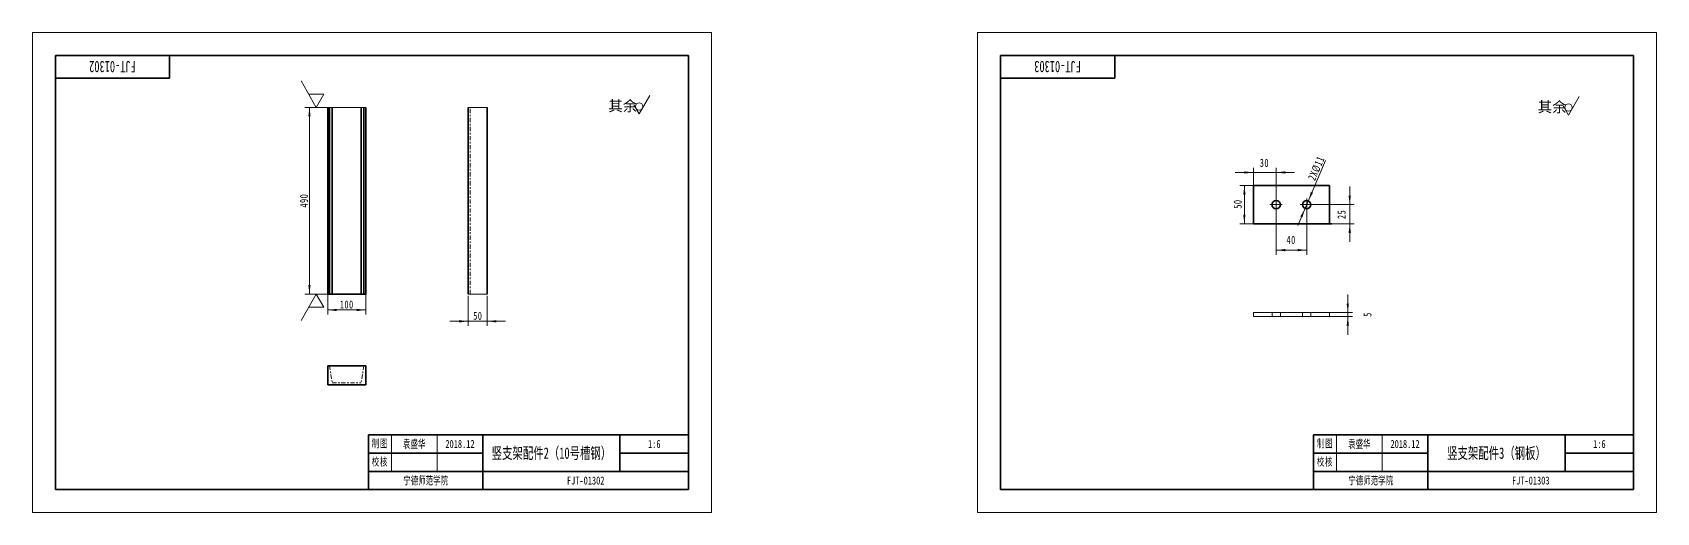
# Model space of a CAD drawing. Header units: millimetres. Extents: x -1183 to 7849, y -737 to 748.
# Drawn here: x 3587 to 7849, y -630 to 630 of the extents above; entities that cross this region are included whole.
import ezdxf
from ezdxf.enums import TextEntityAlignment as Align

# ---------------------------------------------------------------- set-up
doc = ezdxf.new("R2010")
doc.units = ezdxf.units.MM
doc.linetypes.add('CENTER', pattern=[47.5, 22, -8.5, 8.5, -8.5])
doc.linetypes.add('点画线', pattern=[18, 12, -2, 2, -2])
doc.layers.get('0').update_dxf_attribs({"lineweight": 18})
for name, color, linetype, lineweight in [('yhtext', 4, 'Continuous', 18), ('中心线层', 1, '点画线', 18), ('尺寸线层', 3, 'Continuous', 18), ('粗实线层', 7, 'Continuous', 35), ('细实线层', 7, 'Continuous', 18)]:
    doc.layers.add(name, color=color, linetype=linetype, lineweight=lineweight)
doc.styles.get("Standard").update_dxf_attribs({"font": ''})
doc.styles.add('标准', font='', dxfattribs={"width": 0.667})
doc.styles.get('Standard').set_extended_font_data('宋体')
doc.styles.get('标准').set_extended_font_data('宋体')
doc.dimstyles.new('标准', dxfattribs={"dimscale": 6, "dimtxt": 3.5, "dimasz": 4, "dimexe": 2, "dimexo": 0, "dimtad": 1, "dimdsep": 46, "dimtxsty": '标准', "dimblk": '_CAXARROW', "dimcen": 0, "dimdle": 8, "dimazin": 2, "dimtfac": 0.707107, "dimtdec": 3, "dimtmove": 2, "dimatfit": 3, "dimfxl": 0, "dimfrac": 2, "dimtolj": 1, "dimarcsym": 0})

# ---------------------------------------------------------------- blocks, each defined once
blk = doc.blocks.new('$CAXA_FRAME_13B17AC1$')
at = {"layer": '粗实线层'}
for p, q in [((-138.5, 95), (-138.5, -95)), ((138.5, 95), (-138.5, 95)), ((-88.5, 95), (-88.5, 85)), ((138.5, -95), (138.5, 95)), ((-88.5, 85), (-138.5, 85)), ((-138.5, -95), (138.5, -95))]:
    blk.add_line(p, q, dxfattribs=at)
at = {"layer": '细实线层'}
for p, q in [((148.5, 105), (-148.5, 105)), ((-148.5, 105), (-148.5, -105)), ((148.5, -105), (148.5, 105)), ((-148.5, -105), (148.5, -105))]:
    blk.add_line(p, q, dxfattribs=at)
at = {"layer": '尺寸线层', "style": '标准', "width": 0.667}
blk.add_attdef('图纸编号', text='', height=5.19, rotation=180, dxfattribs=at).set_placement((-113.5, 90), align=Align.MIDDLE_CENTER)
blk = doc.blocks.new('$CAXA_TITLE_151E506F$')
at = {"layer": '粗实线层'}
for p, q in [((-140, 24), (-140, 0)), ((-140, 24), (0, 24)), ((-90, 24), (-90, 0)), ((-30, 24), (-30, 8)), ((0, 24), (0, 0)), ((0, 24), (0, 8)), ((-140, 16), (-90, 16)), ((-30, 16), (0, 16)), ((-140, 8), (0, 8)), ((-140, 0), (0, 0))]:
    blk.add_line(p, q, dxfattribs=at)
at = {"layer": '细实线层'}
for p, q in [((-130, 24), (-130, 8)), ((-110, 24), (-110, 8))]:
    blk.add_line(p, q, dxfattribs=at)
at = {"layer": '尺寸线层', "char_height": 3.481, "width": 18, "attachment_point": 5, "line_spacing_factor": 0.963108, "style": '标准'}
for s, insert in [('\\T1.1;制图', (-135, 20)), ('\\T1.1;校核', (-135, 12))]:
    blk.add_mtext(s, dxfattribs=dict(at, insert=insert))
at = {"layer": '尺寸线层', "style": '标准', "width": 0.667}
for tag, height, p in [('制图签名', 3.63, (-120, 20)), ('制图日期', 3.63, (-100, 20)), ('图纸比例', 3.63, (-15, 20)), ('校核签名', 3.63, (-120, 12)), ('校核日期', 3.63, (-100, 12)), ('图纸名称', 5.19, (-60, 16)), ('重量', 3.63, (-15, 12)), ('院校名称', 3.63, (-115, 4)), ('图纸编号', 3.63, (-45, 4))]:
    blk.add_attdef(tag, text='', height=height, dxfattribs=at).set_placement(p, align=Align.MIDDLE_CENTER)
blk = doc.blocks.new('*X10')
at = {"layer": '尺寸线层', "lineweight": 18, "transparency": 16777216}
for points in [[(4730.8, -128.1), (4706.8, -125.1), (4706.8, -131.1)], [(4780.8, -128.1), (4804.8, -125.1), (4804.8, -131.1)]]:
    blk.add_hatch(color=0, dxfattribs=at).paths.add_polyline_path(points, flags=0)
at = {"layer": '尺寸线层', "color": 0, "lineweight": 18, "transparency": 16777216}
for p, q in [((4730.8, -61.5), (4730.8, -140.1)), ((4780.8, -61.5), (4780.8, -140.1)), ((4682.8, -128.1), (4828.8, -128.1))]:
    blk.add_line(p, q, dxfattribs=at)
at = {"layer": '尺寸线层', "color": 0, "lineweight": 18, "transparency": 16777216, "insert": (4755.8, -113.8), "char_height": 21, "width": 42, "attachment_point": 5, "line_spacing_factor": 1.15057, "style": '标准'}
blk.add_mtext('\\T1.1;50', dxfattribs=at)
blk = doc.blocks.new('_CAXARROW')
blk.add_hatch(color=0).paths.add_polyline_path([(0, 0), (-1, 0.125), (-1, -0.125)], flags=0)
blk = doc.blocks.new('*X11')
at = {"layer": '尺寸线层', "lineweight": 18, "transparency": 16777216}
for points in [[(4314, 433.5), (4317, 409.5), (4311, 409.5)], [(4314, -56.5), (4317, -32.5), (4311, -32.5)]]:
    blk.add_hatch(color=0, dxfattribs=at).paths.add_polyline_path(points, flags=0)
at = {"layer": '尺寸线层', "color": 0, "lineweight": 18, "transparency": 16777216}
for p, q in [((4361.8, 433.5), (4302, 433.5)), ((4314, 433.5), (4314, -56.5)), ((4361.8, -56.5), (4302, -56.5))]:
    blk.add_line(p, q, dxfattribs=at)
at = {"layer": '尺寸线层', "color": 0, "lineweight": 18, "transparency": 16777216, "insert": (4299.8, 188.5), "char_height": 21, "width": 60.66, "attachment_point": 5, "rotation": 90, "line_spacing_factor": 1.15057, "style": '标准'}
blk.add_mtext('\\T1.1;490', dxfattribs=at)
blk = doc.blocks.new('*X12')
at = {"layer": '尺寸线层', "lineweight": 18, "transparency": 16777216}
for points in [[(4361.8, -98.3), (4385.8, -95.3), (4385.8, -101.3)], [(4461.8, -98.3), (4437.8, -95.3), (4437.8, -101.3)]]:
    blk.add_hatch(color=0, dxfattribs=at).paths.add_polyline_path(points, flags=0)
at = {"layer": '尺寸线层', "color": 0, "lineweight": 18, "transparency": 16777216}
for p, q in [((4361.8, -56.5), (4361.8, -110.3)), ((4461.8, -56.5), (4461.8, -110.3)), ((4361.8, -98.3), (4461.8, -98.3))]:
    blk.add_line(p, q, dxfattribs=at)
at = {"layer": '尺寸线层', "color": 0, "lineweight": 18, "transparency": 16777216, "insert": (4411.8, -84.1), "char_height": 21, "width": 57.53, "attachment_point": 5, "line_spacing_factor": 1.15057, "style": '标准'}
blk.add_mtext('\\T1.1;100', dxfattribs=at)
blk = doc.blocks.new('*X13')
at = {"layer": '尺寸线层', "lineweight": 18, "transparency": 16777216}
for points in [[(6851.3, 58.7), (6875.3, 61.7), (6875.3, 55.7)], [(6931.3, 58.7), (6907.3, 61.7), (6907.3, 55.7)]]:
    blk.add_hatch(color=0, dxfattribs=at).paths.add_polyline_path(points, flags=0)
at = {"layer": '尺寸线层', "color": 0, "lineweight": 18, "transparency": 16777216}
for p, q in [((6851.3, 178.1), (6851.3, 46.7)), ((6931.3, 178.1), (6931.3, 46.7)), ((6851.3, 58.7), (6931.3, 58.7))]:
    blk.add_line(p, q, dxfattribs=at)
at = {"layer": '尺寸线层', "color": 0, "lineweight": 18, "transparency": 16777216, "insert": (6890.4, 85.3), "char_height": 21, "width": 42, "attachment_point": 5, "line_spacing_factor": 1.15057, "style": '标准'}
blk.add_mtext('\\T1.1;40', dxfattribs=at)
blk = doc.blocks.new('*X14')
at = {"layer": '尺寸线层', "lineweight": 18, "transparency": 16777216}
for points in [[(6791.3, 262.6), (6767.3, 265.6), (6767.3, 259.6)], [(6851.3, 262.6), (6875.3, 265.6), (6875.3, 259.6)]]:
    blk.add_hatch(color=0, dxfattribs=at).paths.add_polyline_path(points, flags=0)
at = {"layer": '尺寸线层', "color": 0, "lineweight": 18, "transparency": 16777216}
for p, q in [((6743.3, 262.6), (6899.3, 262.6)), ((6791.3, 221.7), (6791.3, 274.6)), ((6851.3, 178.1), (6851.3, 274.6))]:
    blk.add_line(p, q, dxfattribs=at)
at = {"layer": '尺寸线层', "color": 0, "lineweight": 18, "transparency": 16777216, "insert": (6820.2, 287.6), "char_height": 21, "width": 42, "attachment_point": 5, "line_spacing_factor": 1.15057, "style": '标准'}
blk.add_mtext('\\T1.1;30', dxfattribs=at)
blk = doc.blocks.new('*X15')
at = {"layer": '尺寸线层', "lineweight": 18, "transparency": 16777216}
for points in [[(7044.3, 178.1), (7047.3, 202.1), (7041.3, 202.1)], [(7044.3, 128.1), (7047.3, 104.1), (7041.3, 104.1)]]:
    blk.add_hatch(color=0, dxfattribs=at).paths.add_polyline_path(points, flags=0)
at = {"layer": '尺寸线层', "color": 0, "lineweight": 18, "transparency": 16777216}
for p, q in [((7044.3, 226.1), (7044.3, 80.1)), ((6931.3, 178.1), (7056.3, 178.1)), ((6931.3, 128.1), (7056.3, 128.1))]:
    blk.add_line(p, q, dxfattribs=at)
at = {"layer": '尺寸线层', "color": 0, "lineweight": 18, "transparency": 16777216, "insert": (7023.1, 152.4), "char_height": 21, "width": 42, "attachment_point": 5, "rotation": 90, "line_spacing_factor": 1.15057, "style": '标准'}
blk.add_mtext('\\T1.1;25', dxfattribs=at)
blk = doc.blocks.new('*X16')
at = {"layer": '尺寸线层', "lineweight": 18, "transparency": 16777216}
for points in [[(6935.6, 188.2), (6947.8, 209), (6942.3, 211.4)], [(6926.9, 167.9), (6920.2, 144.7), (6914.7, 147.1)]]:
    blk.add_hatch(color=0, dxfattribs=at).paths.add_polyline_path(points, flags=0)
at = {"layer": '尺寸线层', "color": 0, "lineweight": 18, "transparency": 16777216}
blk.add_line((6980.8, 293.6), (6908, 123.8), dxfattribs=at)
at = {"layer": '尺寸线层', "color": 0, "lineweight": 18, "transparency": 16777216, "insert": (6956.7, 273.4), "char_height": 21, "width": 112.244, "attachment_point": 5, "rotation": 66.8041, "line_spacing_factor": 1.15057, "style": '标准'}
blk.add_mtext('\\T1.1;2X%%C11', dxfattribs=at)
blk = doc.blocks.new('*X17')
at = {"layer": '尺寸线层', "lineweight": 18, "transparency": 16777216}
for points in [[(7039.2, -105.4), (7036.2, -81.4), (7042.2, -81.4)], [(7039.2, -115.4), (7036.2, -139.4), (7042.2, -139.4)]]:
    blk.add_hatch(color=0, dxfattribs=at).paths.add_polyline_path(points, flags=0)
at = {"layer": '尺寸线层', "color": 0, "lineweight": 18, "transparency": 16777216}
for p, q in [((7039.2, -163.4), (7039.2, -57.4)), ((6991.3, -105.4), (7051.2, -105.4)), ((6991.3, -115.4), (7051.2, -115.4))]:
    blk.add_line(p, q, dxfattribs=at)
at = {"layer": '尺寸线层', "color": 0, "lineweight": 18, "transparency": 16777216, "insert": (7090.9, -110.4), "char_height": 21, "width": 42, "attachment_point": 5, "rotation": 90, "line_spacing_factor": 1.15057, "style": '标准'}
blk.add_mtext('\\T1.1;5', dxfattribs=at)
blk = doc.blocks.new('*X18')
at = {"layer": '尺寸线层', "lineweight": 18, "transparency": 16777216}
for points in [[(6767.8, 228.1), (6770.8, 204.1), (6764.8, 204.1)], [(6767.8, 128.1), (6770.8, 152.1), (6764.8, 152.1)]]:
    blk.add_hatch(color=0, dxfattribs=at).paths.add_polyline_path(points, flags=0)
at = {"layer": '尺寸线层', "color": 0, "lineweight": 18, "transparency": 16777216}
for p, q in [((6791.3, 228.1), (6755.8, 228.1)), ((6767.8, 228.1), (6767.8, 128.1)), ((6791.3, 128.1), (6755.8, 128.1))]:
    blk.add_line(p, q, dxfattribs=at)
at = {"layer": '尺寸线层', "color": 0, "lineweight": 18, "transparency": 16777216, "insert": (6750.3, 179.5), "char_height": 21, "width": 42, "attachment_point": 5, "rotation": 90, "line_spacing_factor": 1.15057, "style": '标准'}
blk.add_mtext('\\T1.1;50', dxfattribs=at)

msp = doc.modelspace()

# ---------------------------------------------------------------- linework, layer by layer
for p, q in [((4461.781, 433.479), (4361.781, 433.479)), ((4780.751, 433.479), (4730.751, 433.479)), ((4780.751, -56.521), (4730.751, -56.521)), ((6791.276, -105.402), (6791.276, -115.402)), ((6991.276, -105.402), (6791.276, -105.402)), ((6991.276, -115.402), (6791.276, -115.402)), ((6991.276, -105.402), (6991.276, -115.402))]:
    msp.add_line(p, q)
at = {"color": 6, "linetype": 'CENTER', "lineweight": 18, "ltscale": 0.5}
for p, q in [((4735.751, -56.521), (4735.751, 433.479)), ((4366.781, -244.556), (4373.781, -289.556)), ((4456.781, -244.556), (4449.781, -289.556)), ((4373.781, -289.556), (4449.781, -289.556))]:
    msp.add_line(p, q, dxfattribs=at)
at = {"color": 6, "linetype": 'CENTER', "lineweight": 18, "ltscale": 0.1}
for p, q in [((6840.276, -105.402), (6840.276, -115.402)), ((6862.276, -105.402), (6862.276, -115.402)), ((6920.276, -105.402), (6920.276, -115.402)), ((6942.276, -105.402), (6942.276, -115.402))]:
    msp.add_line(p, q, dxfattribs=at)
at = {"layer": 'yhtext'}
for p, q in [((4331.904, 433.479), (4291.904, 502.761)), ((4351.904, 468.12), (4311.904, 468.12)), ((4331.904, 433.479), (4351.904, 468.12)), ((5179.552, 416.056), (5165.629, 440.172)), ((5179.552, 416.056), (5207.398, 464.288)), ((7618.691, 413.294), (7604.768, 437.41)), ((7618.691, 413.294), (7646.538, 461.526)), ((4331.904, -56.521), (4291.904, -125.803)), ((4331.904, -56.521), (4351.904, -91.162)), ((4351.904, -91.162), (4311.904, -91.162))]:
    msp.add_line(p, q, dxfattribs=at)
for centre in [(5179.441, 435.773), (7618.58, 433.011)]:
    msp.add_circle(centre, 9.672, dxfattribs=at)
at = {"layer": '中心线层', "linetype": '点画线', "ltscale": 0.5}
for p, q in [((6834.276, 178.057), (6868.276, 178.057)), ((6851.276, 161.057), (6851.276, 195.057)), ((6914.276, 178.057), (6948.276, 178.057)), ((6931.276, 161.057), (6931.276, 195.057))]:
    msp.add_line(p, q, dxfattribs=at)
at = {"layer": '粗实线层', "linetype": 'Continuous', "lineweight": 35}
for p, q in [((4361.781, 433.479), (4361.781, -56.521)), ((4366.781, 433.479), (4366.781, -56.521)), ((4373.781, -56.521), (4373.781, 433.479)), ((4449.781, 433.479), (4449.781, -56.521)), ((4456.781, 433.479), (4456.781, -56.521)), ((4461.781, -56.521), (4461.781, 433.479)), ((4730.751, -56.521), (4730.751, 433.479)), ((4780.751, 363.479), (4780.751, 433.479)), ((4780.751, 363.479), (4780.751, 13.479)), ((6791.276, 228.057), (6991.276, 228.057)), ((6791.276, 228.057), (6791.276, 128.057)), ((6991.276, 228.057), (6991.276, 128.057)), ((6791.276, 128.057), (6991.276, 128.057)), ((6997.276, 128.057), (6991.276, 128.057)), ((4780.751, -56.521), (4780.751, 13.486)), ((4461.781, -56.521), (4361.781, -56.521)), ((4361.781, -244.556), (4461.781, -244.556)), ((4361.781, -244.556), (4361.781, -294.556)), ((4461.781, -244.556), (4461.781, -294.556)), ((4361.781, -294.556), (4461.781, -294.556))]:
    msp.add_line(p, q, dxfattribs=at)
for centre in [(6851.276, 178.057), (6931.276, 178.057)]:
    msp.add_circle(centre, 11, dxfattribs=at)

# ---------------------------------------------------------------- block references
at = {"layer": '粗实线层'}
ref = msp.add_blockref('$CAXA_FRAME_13B17AC1$', (4478.031, 0), dxfattribs=dict(at, xscale=6, yscale=6, zscale=6))
ref.add_attrib('图纸编号', 'FJT-01302', dxfattribs={"layer": '尺寸线层', "height": 30, "rotation": 180, "style": '标准', "width": 0.667}).set_placement((3797.031, 540), align=Align.MIDDLE_CENTER)
ref = msp.add_blockref('$CAXA_FRAME_13B17AC1$', (6958.476, 0), dxfattribs=dict(at, xscale=6, yscale=6, zscale=6))
ref.add_attrib('图纸编号', 'FJT-01303', dxfattribs={"layer": '尺寸线层', "height": 30, "rotation": 180, "style": '标准', "width": 0.667}).set_placement((6277.476, 540), align=Align.MIDDLE_CENTER)
ref = msp.add_blockref('$CAXA_TITLE_151E506F$', (5309.031, -570), dxfattribs=dict(at, xscale=6, yscale=6, zscale=6))
ref.add_attrib('院校名称', '宁德师范学院', dxfattribs={"layer": '尺寸线层', "height": 21, "style": '标准', "width": 0.667}).set_placement((4619.031, -546), align=Align.MIDDLE_CENTER)
ref.add_attrib('图纸名称', '竖支架配件2（10号槽钢）', dxfattribs={"layer": '尺寸线层', "height": 30, "style": '标准', "width": 0.667}).set_placement((4949.031, -474), align=Align.MIDDLE_CENTER)
ref.add_attrib('图纸编号', 'FJT-01302', dxfattribs={"layer": '尺寸线层', "height": 21, "style": '标准', "width": 0.667}).set_placement((5039.031, -546), align=Align.MIDDLE_CENTER)
ref.add_attrib('图纸比例', '1:6', dxfattribs={"layer": '尺寸线层', "height": 21, "style": '标准', "width": 0.667}).set_placement((5219.031, -450), align=Align.MIDDLE_CENTER)
ref.add_attrib('制图签名', '袁盛华', dxfattribs={"layer": '尺寸线层', "height": 21, "style": '标准', "width": 0.667}).set_placement((4589.031, -450), align=Align.MIDDLE_CENTER)
ref.add_attrib('制图日期', '2018.12', dxfattribs={"layer": '尺寸线层', "height": 21, "style": '标准', "width": 0.667}).set_placement((4709.031, -450), align=Align.MIDDLE_CENTER)
ref = msp.add_blockref('$CAXA_TITLE_151E506F$', (7789.476, -570), dxfattribs=dict(at, xscale=6, yscale=6, zscale=6))
ref.add_attrib('院校名称', '宁德师范学院', dxfattribs={"layer": '尺寸线层', "height": 21, "style": '标准', "width": 0.667}).set_placement((7099.476, -546), align=Align.MIDDLE_CENTER)
ref.add_attrib('图纸名称', '竖支架配件3（钢板）', dxfattribs={"layer": '尺寸线层', "height": 30, "style": '标准', "width": 0.667}).set_placement((7429.476, -474), align=Align.MIDDLE_CENTER)
ref.add_attrib('图纸编号', 'FJT-01303', dxfattribs={"layer": '尺寸线层', "height": 21, "style": '标准', "width": 0.667}).set_placement((7519.476, -546), align=Align.MIDDLE_CENTER)
ref.add_attrib('图纸比例', '1:6', dxfattribs={"layer": '尺寸线层', "height": 21, "style": '标准', "width": 0.667}).set_placement((7699.476, -450), align=Align.MIDDLE_CENTER)
ref.add_attrib('制图签名', '袁盛华', dxfattribs={"layer": '尺寸线层', "height": 21, "style": '标准', "width": 0.667}).set_placement((7069.476, -450), align=Align.MIDDLE_CENTER)
ref.add_attrib('制图日期', '2018.12', dxfattribs={"layer": '尺寸线层', "height": 21, "style": '标准', "width": 0.667}).set_placement((7189.476, -450), align=Align.MIDDLE_CENTER)

# ---------------------------------------------------------------- texts
at = {"char_height": 27.8464, "width": 215.70746, "attachment_point": 1}
for insert in [(5098.478, 451.167), (7537.618, 448.405)]:
    msp.add_mtext('其余', dxfattribs=dict(at, insert=insert))

# ---------------------------------------------------------------- dimensions: what is measured, and where the dimension line sits
at = {"layer": '尺寸线层', "lineweight": 18}
dim = msp.add_linear_dim(base=(4314.027, -56.521), p1=(4361.781, 433.479), p2=(4361.781, -56.521), angle=90, dimstyle='标准', override={"dimsah": 1, "dimtfill": 1, "dimtzin": 8}, dxfattribs=at)
dim.commit()
dim.dimension.update_dxf_attribs({"geometry": '*X11', "text_midpoint": (4299.777, 188.479), "dimtype": 160})
for base, p1, p2, text, picture, middle in [((6851.276, 262.551), (6791.276, 221.72), (6851.276, 178.057), '30', '*X14', (6820.228, 287.606)), ((6931.276, 58.713), (6851.276, 178.057), (6931.276, 178.057), '40', '*X13', (6890.405, 85.331))]:
    dim = msp.add_linear_dim(base=base, p1=p1, p2=p2, text=text, dimstyle='标准', override={"dimsah": 1, "dimtfill": 1}, dxfattribs=at)
    dim.commit()
    dim.dimension.update_dxf_attribs({"geometry": picture, "text_midpoint": middle, "dimtype": 160})
dim = msp.add_diameter_dim_2p(p1=(6926.943, 167.946), p2=(6935.608, 188.168), text='2X%%C11', dimstyle='标准', override={"dimpost": '%%C<>', "dimsah": 1, "dimtfill": 1}, dxfattribs=at)
dim.commit()
dim.dimension.update_dxf_attribs({"geometry": '*X16', "text_midpoint": (6969.756, 267.857), "dimtype": 163})
for base, p1, p2, text, picture, middle in [((6767.803, 128.057), (6791.276, 228.057), (6791.276, 128.057), '50', '*X18', (6750.278, 179.46)), ((7044.26, 128.057), (6931.276, 178.057), (6931.276, 128.057), '25', '*X15', (7023.114, 152.356)), ((7039.186, -105.402), (6991.276, -115.402), (6991.276, -105.402), '5', '*X17', (7090.901, -110.402))]:
    dim = msp.add_linear_dim(base=base, p1=p1, p2=p2, angle=90, text=text, dimstyle='标准', override={"dimsah": 1, "dimtfill": 1}, dxfattribs=at)
    dim.commit()
    dim.dimension.update_dxf_attribs({"geometry": picture, "text_midpoint": middle, "dimtype": 160})
for base, p1, p2, picture, middle in [((4461.781, -98.315), (4361.781, -56.521), (4461.781, -56.521), '*X12', (4411.781, -84.065)), ((4780.751, -128.062), (4730.751, -61.521), (4780.751, -61.521), '*X10', (4755.751, -113.812))]:
    dim = msp.add_linear_dim(base=base, p1=p1, p2=p2, dimstyle='标准', override={"dimsah": 1, "dimtfill": 1, "dimtzin": 8}, dxfattribs=at)
    dim.commit()
    dim.dimension.update_dxf_attribs({"geometry": picture, "text_midpoint": middle, "dimtype": 160})

doc.saveas('drawing.dxf')
